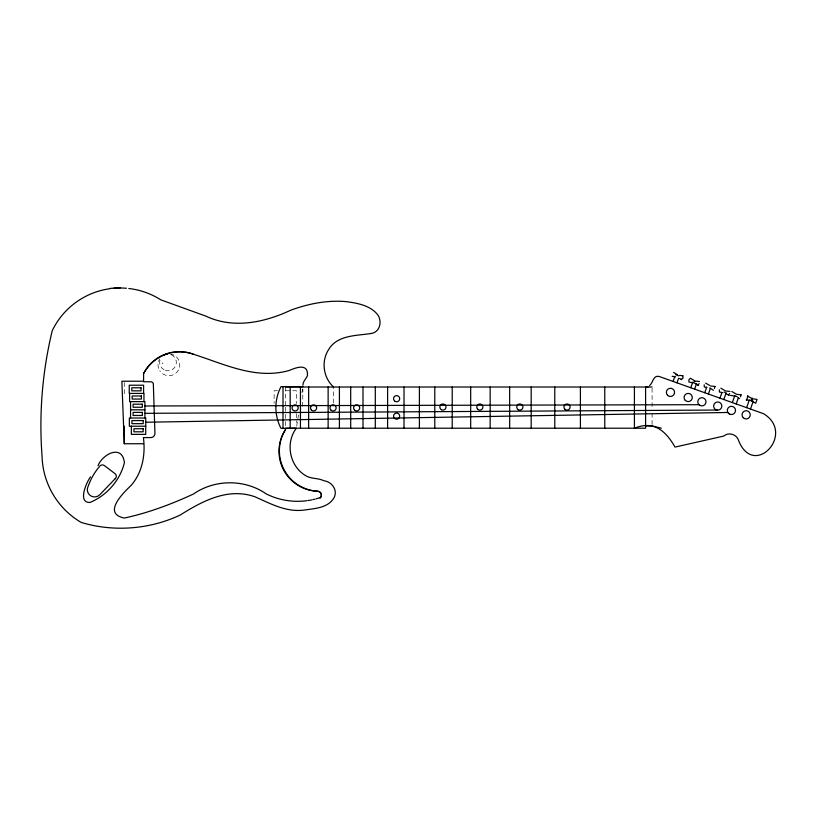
<?xml version="1.0" encoding="UTF-8"?>
<svg xmlns="http://www.w3.org/2000/svg" width="816" height="816" viewBox="0 0 816 816"><rect width="100%" height="100%" fill="white"/><g stroke="black" fill="none" stroke-linecap="round" stroke-linejoin="round"><path stroke-width="0.61" stroke-dasharray="4.08 3.06" d="M302.685 406.256L302.899 389.079M333.407 403.002L333.591 388.243M296.708 426.054L298.687 413.539M301.961 392.792L302.542 389.079M277.583 390.742L274.125 390.742L274.125 403.267M285.651 390.742L296.371 390.742L296.371 403.461M652.086 388.253L652.086 408.887M652.086 413.253L652.086 424.789M296.371 413.63L296.371 422.535M285.651 387.019L285.651 406.001M285.651 407.276L285.651 428.216M124.277 382.48L124.277 393.73M162.802 363.803A5.712 5.712 0 0 1 162.098 362.834M170.085 353.96A10.904 10.904 0 0 1 178.194 370.525A10.904 10.904 0 0 1 159.763 370.75M158.61 368.404A10.904 10.904 0 0 1 159.742 358.897M171.309 354.766A8.354 8.354 0 0 1 175.797 365.425A8.354 8.354 0 0 1 165.332 370.352M164.036 369.791A8.354 8.354 0 0 1 160.466 358.785"/><path stroke-width="1.22" d="M302.909 385.223C302.787 381.358 306.235 378.94 307.448 375.635C308.346 362.804 296.177 367.547 289.303 370.444C255.928 380.001 224.533 364.13 193.535 354.277A40.963 40.963 0 0 0 185.283 352.257M751.607 399.656L751.363 400.656L755.687 403.288L757.064 399.422L752.046 398.718L751.699 399.687M673.078 381.439L674.689 376.941M676.974 382.837L678.586 378.328M690.764 387.753L692.774 382.112M694.62 389.13L696.629 383.489M698.078 385.336L699.139 383.54M704.728 392.731L706.738 387.1M708.37 394.026L710.379 388.396M714.469 388.457L714.785 386.396M719.926 398.157L721.936 392.516M723.792 399.534L726.209 392.771M728.555 395.291L729.616 393.496M732.329 402.574L734.737 395.811L737.215 396.698M736.185 403.951L738.194 398.32M740.581 396.811L740.897 394.74M746.579 400.034L747.956 396.168M747.425 397.076L747.772 396.107M746.609 407.663L749.363 399.942M750.465 409.051L752.831 402.421M747.589 396.035L752.423 398.851L752.23 398.269L751.363 400.656L746.212 399.901M90.607 476.84C86.945 481.103 77.03 503.013 90.005 502.462C106.804 495.485 120.207 480.287 124.42 462.58C122.135 443.792 102.612 454.073 98.002 465.701M681.258 379.522L683.094 378.002L682.635 375.656M649.577 385.57C653.065 382.918 653.208 374.942 659.053 376.441L763.552 413.712C796.61 433.684 752.923 480.379 737.98 438.977C735.42 433.928 728.158 432.143 723.853 436.05L675.026 447.086C666.08 431.572 654.401 420.067 634.42 428.216L634.42 387.019M321.218 496.097A3.886 3.886 0 0 0 317.689 491.232A40.504 40.504 0 0 1 282.754 434.612L285.651 429.287A39.892 39.892 0 0 0 317.689 491.232A3.835 3.835 0 0 1 320.576 497.464L320.035 498.015A3.886 3.886 0 0 0 320.953 496.811M109.915 288.405L120.533 287.722M648.077 386.947L645.599 387.019L645.599 428.216L285.651 428.216M145.758 422.239L727.862 412.468M144.911 413.335L717.519 410.04M144.911 405.98L698.986 404.695M143.402 381.225L121.87 381.225L124.277 443.741L143.402 443.741M302.93 386.631L281.01 386.631A45.074 45.074 0 0 0 281.01 428.39L296.371 428.216C285.141 442.823 289.537 465.967 305.337 475.442C310.804 479.155 317.914 477.748 323.799 480.716C332.877 481.879 339.017 491.895 332.704 499.739C326.104 508.276 313.701 508.592 303.909 510.112C286.11 512.346 270.382 503.584 254.806 496.73C227.909 487.336 202.348 501.116 180.152 515.069C149.501 529.502 113.618 532.175 81.172 522.434A79.203 79.203 0 0 1 42.055 456.205A404.104 404.104 0 0 1 52.255 330.643A75.48 75.48 0 0 1 109.976 288.701M285.651 387.019L652.086 387.019M130.55 409.826L144.911 409.826M645.599 425.911L652.086 425.911L661.307 428.216M145.758 426.227L129.356 426.227L129.356 418.027L145.758 418.027L145.717 434.377L131.356 434.377L131.356 426.166M679.514 375.37L683.002 375.788M695.181 381.041L699.455 381.48M710.512 385.958L715.163 386.529M741.275 394.873L736.624 394.312L731.789 391.496M675.607 376.859L672.139 376.278M693.457 382.826L688.959 382.092L688.877 379.879L690.346 378.226L694.283 380.501M706.738 387.437L704.3 387.008L704.218 384.795M722.905 392.629L719.447 392.047L719.355 389.834M734.9 396.086L730.412 395.362M720.824 388.181L725.659 390.997L729.932 391.435M705.677 383.143L709.624 385.417M673.516 372.412L677.464 374.687M750.383 400.309L753.178 401.299M675.75 374.779L678.81 375.87M694.028 381.296L694.977 381.633M724.241 392.068L725.21 392.414M739.52 398.606L737.909 397.494M713.408 390.262L709.828 387.886M725.954 393.557L728.933 395.423M694.12 382.837L698.445 385.468M679.646 378.41L681.625 379.654M333.601 387.019C323.34 377.849 321.055 361.508 328.42 349.88C337.09 334.907 356.174 335.835 370.954 333.52C380.338 332.428 382.694 320.219 376.941 313.834C369.464 305.245 357.071 303.083 346.31 301.645C327.451 299.941 308.56 303.705 290.884 310.141C264.527 322.514 233.539 329.185 205.979 316.169L160.772 299.829A75.48 75.48 0 0 0 128.806 288.497M752.23 398.269L752.23 398.789M604.768 387.019L604.768 428.216M580.411 387.019L580.411 428.216M554.778 387.019L554.778 428.216M531.185 387.019L531.185 428.216M509.653 387.019L509.653 428.216M490.161 387.019L490.161 428.216M470.679 387.019L470.679 428.216M452.217 387.019L452.217 428.216M434.785 387.019L434.785 428.216M419.404 387.019L419.404 428.216M404.022 387.019L404.022 428.216M387.61 387.019L387.61 428.216M375.309 387.019L375.309 428.216M362.998 387.019L362.998 428.216M350.696 387.019L350.696 428.216M339.415 387.019L339.415 428.216M328.134 386.947L328.134 428.216M308.642 386.702L308.642 428.216M300.441 386.631L300.441 428.216M290.18 386.631L290.18 428.318M283.009 386.631L283.009 428.39M144.911 418.027L144.911 401.615L129.591 401.615L129.591 393.414M143.953 401.615L143.953 393.414L129.244 393.424L129.244 385.213L143.596 385.213L143.596 393.424M169.606 353.155A40.963 40.963 0 0 0 143.596 373.575L143.596 381.776L150.776 381.776A2.642 2.642 0 0 1 153.367 384.958L154.928 433.041A4.172 4.172 0 0 1 150.776 437.58L143.402 437.58C145.615 454.277 142.525 472.27 131.254 485.245C123.94 492.344 101.653 513.468 124.348 518.048C148.247 512.907 171.36 504.227 193.535 493.986C214.832 479.074 245.055 479.074 266.353 493.986A70.339 70.339 0 0 0 279.378 498.913L283.897 499.963A70.339 70.339 0 0 0 307.03 500.687M130.55 401.615L130.55 418.027M124.277 426.238L124.277 443.741M113.485 288.303A75.48 75.48 0 0 1 126.449 288.262M320.576 497.464A70.339 70.339 0 0 1 316.129 498.831M315.007 499.137A70.339 70.339 0 0 1 312.742 499.667M311.61 499.912A70.339 70.339 0 0 1 308.173 500.514M143.596 373.575A40.066 40.066 0 0 1 193.535 354.277M170.789 352.869A40.963 40.963 0 0 1 174.379 352.237M175.583 352.094A40.963 40.963 0 0 1 184.079 352.114M164.098 355.042A8.354 8.354 0 0 1 167.147 354.113M115.076 478.829L99.603 494.914A7.262 7.262 0 0 1 88.189 486.203A63.036 63.036 0 0 1 99.44 466.538A3.468 3.468 0 0 1 104.479 465.62L115.076 473.708A3.223 3.223 0 0 1 115.076 478.829M141.035 387.784L131.804 387.784L131.804 390.854L141.035 390.854L141.035 387.784M141.382 395.974L132.161 395.974L132.161 399.055L141.382 399.055L141.382 395.974M142.341 404.185L133.11 404.185L133.11 407.255L142.341 407.255L142.341 404.185M142.341 412.386L133.11 412.386L133.11 415.466L142.341 415.466L142.341 412.386M143.198 420.587L131.917 420.587L131.917 423.667L143.198 423.667L143.198 420.587M143.157 428.737L133.926 428.737L133.926 431.807L143.157 431.807L143.157 428.737M667.559 395.27A4.1 4.1 0 0 0 674.424 393.434A4.1 4.1 0 0 0 669.395 388.406A4.1 4.1 0 0 0 667.559 395.27M685.287 400.401A4.1 4.1 0 0 0 692.152 398.565A4.1 4.1 0 0 0 687.133 393.536A4.1 4.1 0 0 0 685.287 400.401M699.842 405.348A4.1 4.1 0 0 0 705.993 401.798A4.1 4.1 0 0 0 699.842 398.249A4.1 4.1 0 0 0 699.842 405.348M715.683 409.622A4.1 4.1 0 0 0 721.834 406.062A4.1 4.1 0 0 0 715.683 402.512A4.1 4.1 0 0 0 715.683 409.622M729.361 413.977A4.1 4.1 0 0 0 735.522 410.417A4.1 4.1 0 0 0 729.361 406.868A4.1 4.1 0 0 0 729.361 413.977M743.254 417.721A4.1 4.1 0 0 0 750.118 415.885A4.1 4.1 0 0 0 745.09 410.856A4.1 4.1 0 0 0 743.254 417.721M293.576 410.55A3.08 3.08 0 0 0 298.197 407.888A3.08 3.08 0 0 0 293.576 405.226A3.08 3.08 0 0 0 293.576 410.55M330.888 410.06A3.08 3.08 0 0 0 336.039 408.683A3.08 3.08 0 0 0 332.265 404.92A3.08 3.08 0 0 0 330.888 410.06M394.454 418.312A3.08 3.08 0 0 0 399.605 416.925A3.08 3.08 0 0 0 395.831 413.161A3.08 3.08 0 0 0 394.454 418.312M395.087 401.36A3.08 3.08 0 0 0 399.707 398.698A3.08 3.08 0 0 0 395.087 396.035A3.08 3.08 0 0 0 395.087 401.36M441.385 409.703A3.08 3.08 0 0 0 445.995 407.031A3.08 3.08 0 0 0 441.385 404.369A3.08 3.08 0 0 0 441.385 409.703M518.293 409.703A3.08 3.08 0 0 0 522.913 407.031A3.08 3.08 0 0 0 518.293 404.369A3.08 3.08 0 0 0 518.293 409.703M564.835 409.214A3.08 3.08 0 0 0 569.986 407.827A3.08 3.08 0 0 0 566.212 404.063A3.08 3.08 0 0 0 564.835 409.214M477.666 409.214A3.08 3.08 0 0 0 482.807 407.827A3.08 3.08 0 0 0 479.043 404.063A3.08 3.08 0 0 0 477.666 409.214M311.406 410.06A3.08 3.08 0 0 0 316.547 408.683A3.08 3.08 0 0 0 312.783 404.92A3.08 3.08 0 0 0 311.406 410.06M354.481 410.06A3.08 3.08 0 0 0 359.621 408.683A3.08 3.08 0 0 0 355.858 404.92A3.08 3.08 0 0 0 354.481 410.06"/></g></svg>
